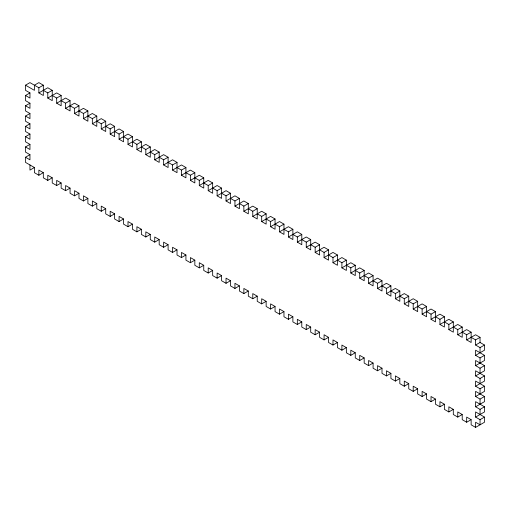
<?xml version="1.0" encoding="UTF-8"?>
<svg xmlns="http://www.w3.org/2000/svg" width="510" height="510" viewBox="0 0 510 510"><rect width="100%" height="100%" fill="white"/><g stroke="black" fill="none" stroke-linecap="round" stroke-linejoin="round"><path stroke-width="0.76" d="M484.5 417.091L480.044 419.66L475.588 417.091L475.588 411.94L484.5 417.091L484.5 422.235L475.588 427.38L471.132 424.804L471.132 419.66L466.675 422.235L462.219 419.66L462.219 414.515L457.763 417.091L453.307 414.515L453.307 409.371L448.851 411.946L444.395 409.371L444.395 404.226L439.939 406.795L435.483 404.226L435.483 399.081L431.026 401.65L426.57 399.081L426.57 393.93L422.114 396.506L417.658 393.93L417.658 388.786L413.202 391.361L408.746 388.786L408.746 383.641L404.283 386.217L399.827 383.641L399.827 378.496L395.371 381.072L390.915 378.496L390.915 373.352L386.459 375.921L382.003 373.352L382.003 368.207L377.547 370.776L373.09 368.207L373.09 363.056L368.634 365.632L364.178 363.056L364.178 357.912L359.722 360.487L355.266 357.912L355.266 352.767L350.81 355.342L346.354 352.767L346.354 347.622L341.898 350.198L337.442 347.622L337.442 342.478L332.985 345.047L328.529 342.478L328.529 337.333L324.073 339.902L319.617 337.333L319.617 332.188L315.161 334.758L310.705 332.188L310.705 327.037L306.249 329.613L301.792 327.037L301.792 321.893L297.336 324.468L292.88 321.893L292.88 316.748L288.424 319.324L283.968 316.748L283.968 311.604L279.512 314.173L275.056 311.604L275.056 306.459L270.6 309.028L266.144 306.459L266.144 301.314L261.687 303.883L257.231 301.314L257.231 296.163L252.769 298.739L248.313 296.163L248.313 291.019L243.856 293.594L239.4 291.019L239.4 285.874L234.944 288.45L230.488 285.874L230.488 280.729L226.032 283.299L221.576 280.729L221.576 275.585L217.12 278.154L212.664 275.585L212.664 270.44L208.208 273.009L203.751 270.44L203.751 265.289L199.295 267.865L194.839 265.289L194.839 260.145L190.383 262.72L185.927 260.145L185.927 255L181.471 257.575L177.015 255L177.015 249.855L172.558 252.431L168.102 249.855L168.102 244.711L163.646 247.28L159.19 244.711L159.19 239.566L154.734 242.135L150.278 239.566L150.278 234.415L145.822 236.991L141.366 234.415L141.366 229.27L136.909 231.846L132.453 229.27L132.453 224.126L127.997 226.701L123.541 224.126L123.541 218.981L119.085 221.557L114.629 218.981L114.629 213.837L110.173 216.406L105.717 213.837L105.717 208.692L101.254 211.261L96.798 208.692L96.798 203.541L92.342 206.116L87.886 203.541L87.886 198.396L83.43 200.972L78.973 198.396L78.973 193.252L74.517 195.827L70.061 193.252L70.061 188.107L65.605 190.683L61.149 188.107L61.149 182.962L56.693 185.532L52.237 182.962L52.237 177.818L47.781 180.387L43.324 177.818L43.324 172.673L38.868 175.242L34.412 172.673L34.412 167.522L25.5 162.378L25.5 157.233L29.956 159.808L29.956 154.657L25.5 152.088L25.5 146.944L29.956 149.513L29.956 144.368L25.5 141.793L25.5 136.648L29.956 139.224L29.956 134.079L25.5 131.504L25.5 126.359L29.956 128.934L29.956 123.783L25.5 121.214L25.5 116.07L29.956 118.639L29.956 113.494L25.5 110.919L25.5 105.774L29.956 108.349L29.956 103.205L25.5 100.629L25.5 95.485L29.956 98.06L29.956 92.909L25.5 90.34L25.5 85.195L29.956 82.62L38.868 87.765L43.324 85.195L43.324 95.485L38.868 92.909L38.868 87.765M25.5 95.485L29.956 92.909M38.868 92.909L47.781 87.765L52.237 90.34L52.237 100.629L47.781 98.054L47.781 92.909L52.237 90.34M25.5 105.774L29.956 103.205M47.781 98.054L56.693 92.909L61.149 95.485L61.149 105.774L56.693 103.205L56.693 98.054L61.149 95.485M25.5 116.07L29.956 113.494M56.693 103.205L65.605 98.054L70.061 100.629L70.061 110.919L65.605 108.349L65.605 103.205L70.061 100.629M25.5 126.359L29.956 123.783M65.605 108.349L74.517 103.205L78.973 105.774L78.973 116.07L74.517 113.494L74.517 108.349L78.973 105.774M25.5 136.648L29.956 134.079M74.517 113.494L83.43 108.349L87.886 110.919L87.886 121.214L83.43 118.639L83.43 113.494L87.886 110.919M25.5 146.944L29.956 144.368M83.43 118.639L92.342 113.494L96.798 116.07L96.798 126.359L92.342 123.783L92.342 118.639L96.798 116.07M25.5 157.233L29.956 154.657M92.342 123.783L101.254 118.639L105.717 121.214L105.717 131.504L101.254 128.928L101.254 123.783L105.717 121.214M34.412 167.522L29.956 170.098L29.956 164.953M101.254 128.928L110.173 123.783L114.629 126.359L114.629 136.648L110.173 134.079L110.173 128.928L105.717 126.359M110.173 128.928L114.629 126.359M110.173 134.079L119.085 128.928L123.541 131.504L123.541 141.793L119.085 139.224L119.085 134.079L123.541 131.504M119.085 139.224L127.997 134.079L132.453 136.648L132.453 146.944L127.997 144.368L127.997 139.224L123.541 136.648M127.997 139.224L132.453 136.648M127.997 144.368L136.909 139.224L141.366 141.793L141.366 152.088L136.909 149.513L136.909 144.368L141.366 141.793M136.909 149.513L145.822 144.368L150.278 146.944L150.278 157.233L145.822 154.657L145.822 149.513L150.278 146.944M145.822 154.657L154.734 149.513L159.19 152.088L159.19 162.378L154.734 159.802L154.734 154.657L150.278 152.088M154.734 154.657L159.19 152.088M154.734 159.802L163.646 154.657L168.102 157.233L168.102 167.522L163.646 164.953L163.646 159.802L159.19 157.233M163.646 159.802L168.102 157.233M163.646 164.953L172.558 159.802L177.015 162.378L177.015 172.667L172.558 170.098L172.558 164.953L168.102 162.378M172.558 164.953L177.015 162.378M172.558 170.098L181.471 164.953L185.927 167.522L185.927 177.811L181.471 175.242L181.471 170.098L177.015 167.522M181.471 170.098L185.927 167.522M181.471 175.242L190.383 170.098L194.839 172.667L194.839 182.962L190.383 180.387L190.383 175.242L185.927 172.667M190.383 175.242L194.839 172.667M190.383 180.387L199.295 175.242L203.751 177.811L203.751 188.107L199.295 185.532L199.295 180.387L194.839 177.811M199.295 180.387L203.751 177.811M199.295 185.532L208.208 180.387L212.664 182.962L212.664 193.252L208.208 190.676L208.208 185.532L203.751 182.962M208.208 185.532L212.664 182.962M208.208 190.676L217.12 185.532L221.576 188.107L221.576 198.396L217.12 195.827L217.12 190.676L212.664 188.107M217.12 190.676L221.576 188.107M217.12 195.827L226.032 190.676L230.488 193.252L230.488 203.541L226.032 200.972L226.032 195.827L221.576 193.252M226.032 195.827L230.488 193.252M226.032 200.972L234.944 195.827L239.4 198.396L239.4 208.686L234.944 206.116L234.944 200.972L230.488 198.396M234.944 200.972L239.4 198.396M234.944 206.116L243.856 200.972L248.313 203.541L248.313 213.837L243.856 211.261L243.856 206.116L239.4 203.541M243.856 206.116L248.313 203.541M243.856 211.261L252.769 206.116L257.231 208.686L257.231 218.981L252.769 216.406L252.769 211.261L248.313 208.686M252.769 211.261L257.231 208.686M252.769 216.406L261.687 211.261L266.144 213.837L266.144 224.126L261.687 221.55L261.687 216.406L257.231 213.837M261.687 216.406L266.144 213.837M261.687 221.55L270.6 216.406L275.056 218.981L275.056 229.27L270.6 226.701L270.6 221.55L266.144 218.981M270.6 221.55L275.056 218.981M270.6 226.701L279.512 221.55L283.968 224.126L283.968 234.415L279.512 231.846L279.512 226.701L275.056 224.126M279.512 226.701L283.968 224.126M279.512 231.846L288.424 226.701L292.88 229.27L292.88 239.56L288.424 236.991L288.424 231.846L283.968 229.27M288.424 231.846L292.88 229.27M288.424 236.991L297.336 231.846L301.792 234.415L301.792 244.711L297.336 242.135L297.336 236.991L301.792 234.415M297.336 242.135L306.249 236.991L310.705 239.56L310.705 249.855L306.249 247.28L306.249 242.135L301.792 239.56M306.249 242.135L310.705 239.56M306.249 247.28L315.161 242.135L319.617 244.711L319.617 255L315.161 252.424L315.161 247.28L310.705 244.711M315.161 247.28L319.617 244.711M315.161 252.424L324.073 247.28L328.529 249.855L328.529 260.145L324.073 257.569L324.073 252.424L319.617 249.855M324.073 252.424L328.529 249.855M324.073 257.569L332.985 252.424L337.442 255L337.442 265.289L332.985 262.72L332.985 257.569L337.442 255M332.985 262.72L341.898 257.569L346.354 260.145L346.354 270.434L341.898 267.865L341.898 262.72L337.442 260.145M341.898 262.72L346.354 260.145M341.898 267.865L350.81 262.72L355.266 265.289L355.266 275.585L350.81 273.009L350.81 267.865L355.266 265.289M350.81 273.009L359.722 267.865L364.178 270.434L364.178 280.729L359.722 278.154L359.722 273.009L364.178 270.434M359.722 278.154L368.634 273.009L373.09 275.585L373.09 285.874L368.634 283.299L368.634 278.154L373.09 275.585M368.634 283.299L377.547 278.154L382.003 280.729L382.003 291.019L377.547 288.443L377.547 283.299L382.003 280.729M377.547 288.443L386.459 283.299L390.915 285.874L390.915 296.163L386.459 293.594L386.459 288.443L390.915 285.874M386.459 293.594L395.371 288.443L399.827 291.019L399.827 301.308L395.371 298.739L395.371 293.594L399.827 291.019M395.371 298.739L404.283 293.594L408.746 296.163L408.746 306.459L404.283 303.883L404.283 298.739L408.746 296.163M404.283 303.883L413.202 298.739L417.658 301.308L417.658 311.604L413.202 309.028L413.202 303.883L408.746 301.308M413.202 303.883L417.658 301.308M413.202 309.028L422.114 303.883L426.57 306.459L426.57 316.748L422.114 314.173L422.114 309.028L426.57 306.459M422.114 314.173L431.026 309.028L435.483 311.604L435.483 321.893L431.026 319.317L431.026 314.173L426.57 311.604M431.026 314.173L435.483 311.604M431.026 319.317L439.939 314.173L444.395 316.748L444.395 327.037L439.939 324.468L439.939 319.317L444.395 316.748M439.939 324.468L448.851 319.317L453.307 321.893L453.307 332.182L448.851 329.613L448.851 324.468L453.307 321.893M448.851 329.613L457.763 324.468L462.219 327.037L462.219 337.327L457.763 334.758L457.763 329.613L462.219 327.037M457.763 334.758L466.675 329.613L471.132 332.182L471.132 342.478L466.675 339.902L466.675 334.758L471.132 332.182M466.675 339.902L475.588 334.758L480.044 337.327L480.044 342.478L484.5 345.047L484.5 350.192L475.588 355.342L475.588 350.192L484.5 355.342L484.5 360.487L475.588 365.632L475.588 360.487L484.5 365.632L484.5 370.776L475.588 375.921L475.588 370.776L484.5 375.921L484.5 381.066L475.588 386.217L475.588 381.066L484.5 386.217L484.5 391.361L475.588 396.506L475.588 391.361L484.5 396.506L484.5 401.65L475.588 406.795L475.588 401.65L484.5 406.795L484.5 411.94L475.588 417.091M471.132 337.327L475.588 339.902L480.044 337.327M475.588 339.902L475.588 345.047L480.044 342.478M475.588 345.047L480.044 347.622L484.5 345.047M475.588 355.342L480.044 357.912L484.5 355.342M475.588 365.632L480.044 368.207L484.5 365.632M475.588 375.921L480.044 378.496L484.5 375.921M475.588 386.217L480.044 388.786L484.5 386.217M475.588 396.506L480.044 399.081L484.5 396.506M475.588 406.795L480.044 409.371L484.5 406.795M43.324 85.195L38.868 82.62L34.412 85.195L34.412 90.34L25.5 85.195M43.324 90.34L47.781 92.909M52.237 95.485L56.693 98.054M61.149 100.629L65.605 103.205M70.061 105.774L74.517 108.349M78.973 110.919L83.43 113.494M87.886 116.07L92.342 118.639M96.798 121.214L101.254 123.783M114.629 131.504L119.085 134.079M132.453 141.793L136.909 144.368M141.366 146.944L145.822 149.513M292.88 234.415L297.336 236.991M328.529 255L332.985 257.569M346.354 265.289L350.81 267.865M355.266 270.434L359.722 273.009M364.178 275.585L368.634 278.154M373.09 280.729L377.547 283.299M382.003 285.874L386.459 288.443M390.915 291.019L395.371 293.594M399.827 296.163L404.283 298.739M417.658 306.459L422.114 309.028M435.483 316.748L439.939 319.317M444.395 321.893L448.851 324.468M453.307 327.037L457.763 329.613M462.219 332.182L466.675 334.758M43.324 172.673L38.868 170.098L38.868 175.242M52.237 177.818L47.781 175.242L47.781 180.387M61.149 182.962L56.693 180.387L56.693 185.532M70.061 188.107L65.605 185.532L65.605 190.683M78.973 193.252L74.517 190.683L74.517 195.827M87.886 198.396L83.43 195.827L83.43 200.972M96.798 203.541L92.342 200.972L92.342 206.116M105.717 208.692L101.254 206.116L101.254 211.261M114.629 213.837L110.173 211.261L110.173 216.406M123.541 218.981L119.085 216.406L119.085 221.557M132.453 224.126L127.997 221.557L127.997 226.701M141.366 229.27L136.909 226.701L136.909 231.846M150.278 234.415L145.822 231.846L145.822 236.991M159.19 239.566L154.734 236.991L154.734 242.135M168.102 244.711L163.646 242.135L163.646 247.28M177.015 249.855L172.558 247.28L172.558 252.431M185.927 255L181.471 252.431L181.471 257.575M194.839 260.145L190.383 257.575L190.383 262.72M203.751 265.289L199.295 262.72L199.295 267.865M212.664 270.44L208.208 267.865L208.208 273.009M221.576 275.585L217.12 273.009L217.12 278.154M230.488 280.729L226.032 278.154L226.032 283.299M239.4 285.874L234.944 283.299L234.944 288.45M248.313 291.019L243.856 288.45L243.856 293.594M257.231 296.163L252.769 293.594L252.769 298.739M266.144 301.314L261.687 298.739L261.687 303.883M275.056 306.459L270.6 303.883L270.6 309.028M283.968 311.604L279.512 309.028L279.512 314.173M292.88 316.748L288.424 314.173L288.424 319.324M301.792 321.893L297.336 319.324L297.336 324.468M310.705 327.037L306.249 324.468L306.249 329.613M319.617 332.188L315.161 329.613L315.161 334.758M328.529 337.333L324.073 334.758L324.073 339.902M337.442 342.478L332.985 339.902L332.985 345.047M346.354 347.622L341.898 345.047L341.898 350.198M355.266 352.767L350.81 350.198L350.81 355.342M364.178 357.912L359.722 355.342L359.722 360.487M373.09 363.056L368.634 360.487L368.634 365.632M382.003 368.207L377.547 365.632L377.547 370.776M390.915 373.352L386.459 370.776L386.459 375.921M399.827 378.496L395.371 375.921L395.371 381.072M408.746 383.641L404.283 381.072L404.283 386.217M417.658 388.786L413.202 386.217L413.202 391.361M426.57 393.93L422.114 391.361L422.114 396.506M435.483 399.081L431.026 396.506L431.026 401.65M444.395 404.226L439.939 401.65L439.939 406.795M453.307 409.371L448.851 406.795L448.851 411.946M462.219 414.515L457.763 411.946L457.763 417.091M471.132 419.66L466.675 417.091L466.675 422.235M480.044 347.622L480.044 352.767M480.044 357.912L480.044 363.056M480.044 368.207L480.044 373.352M480.044 378.496L480.044 383.641M480.044 388.786L480.044 393.93M480.044 399.081L480.044 404.226M480.044 409.371L480.044 414.515M480.044 419.66L480.044 424.804L475.588 422.235L475.588 427.38"/></g></svg>
